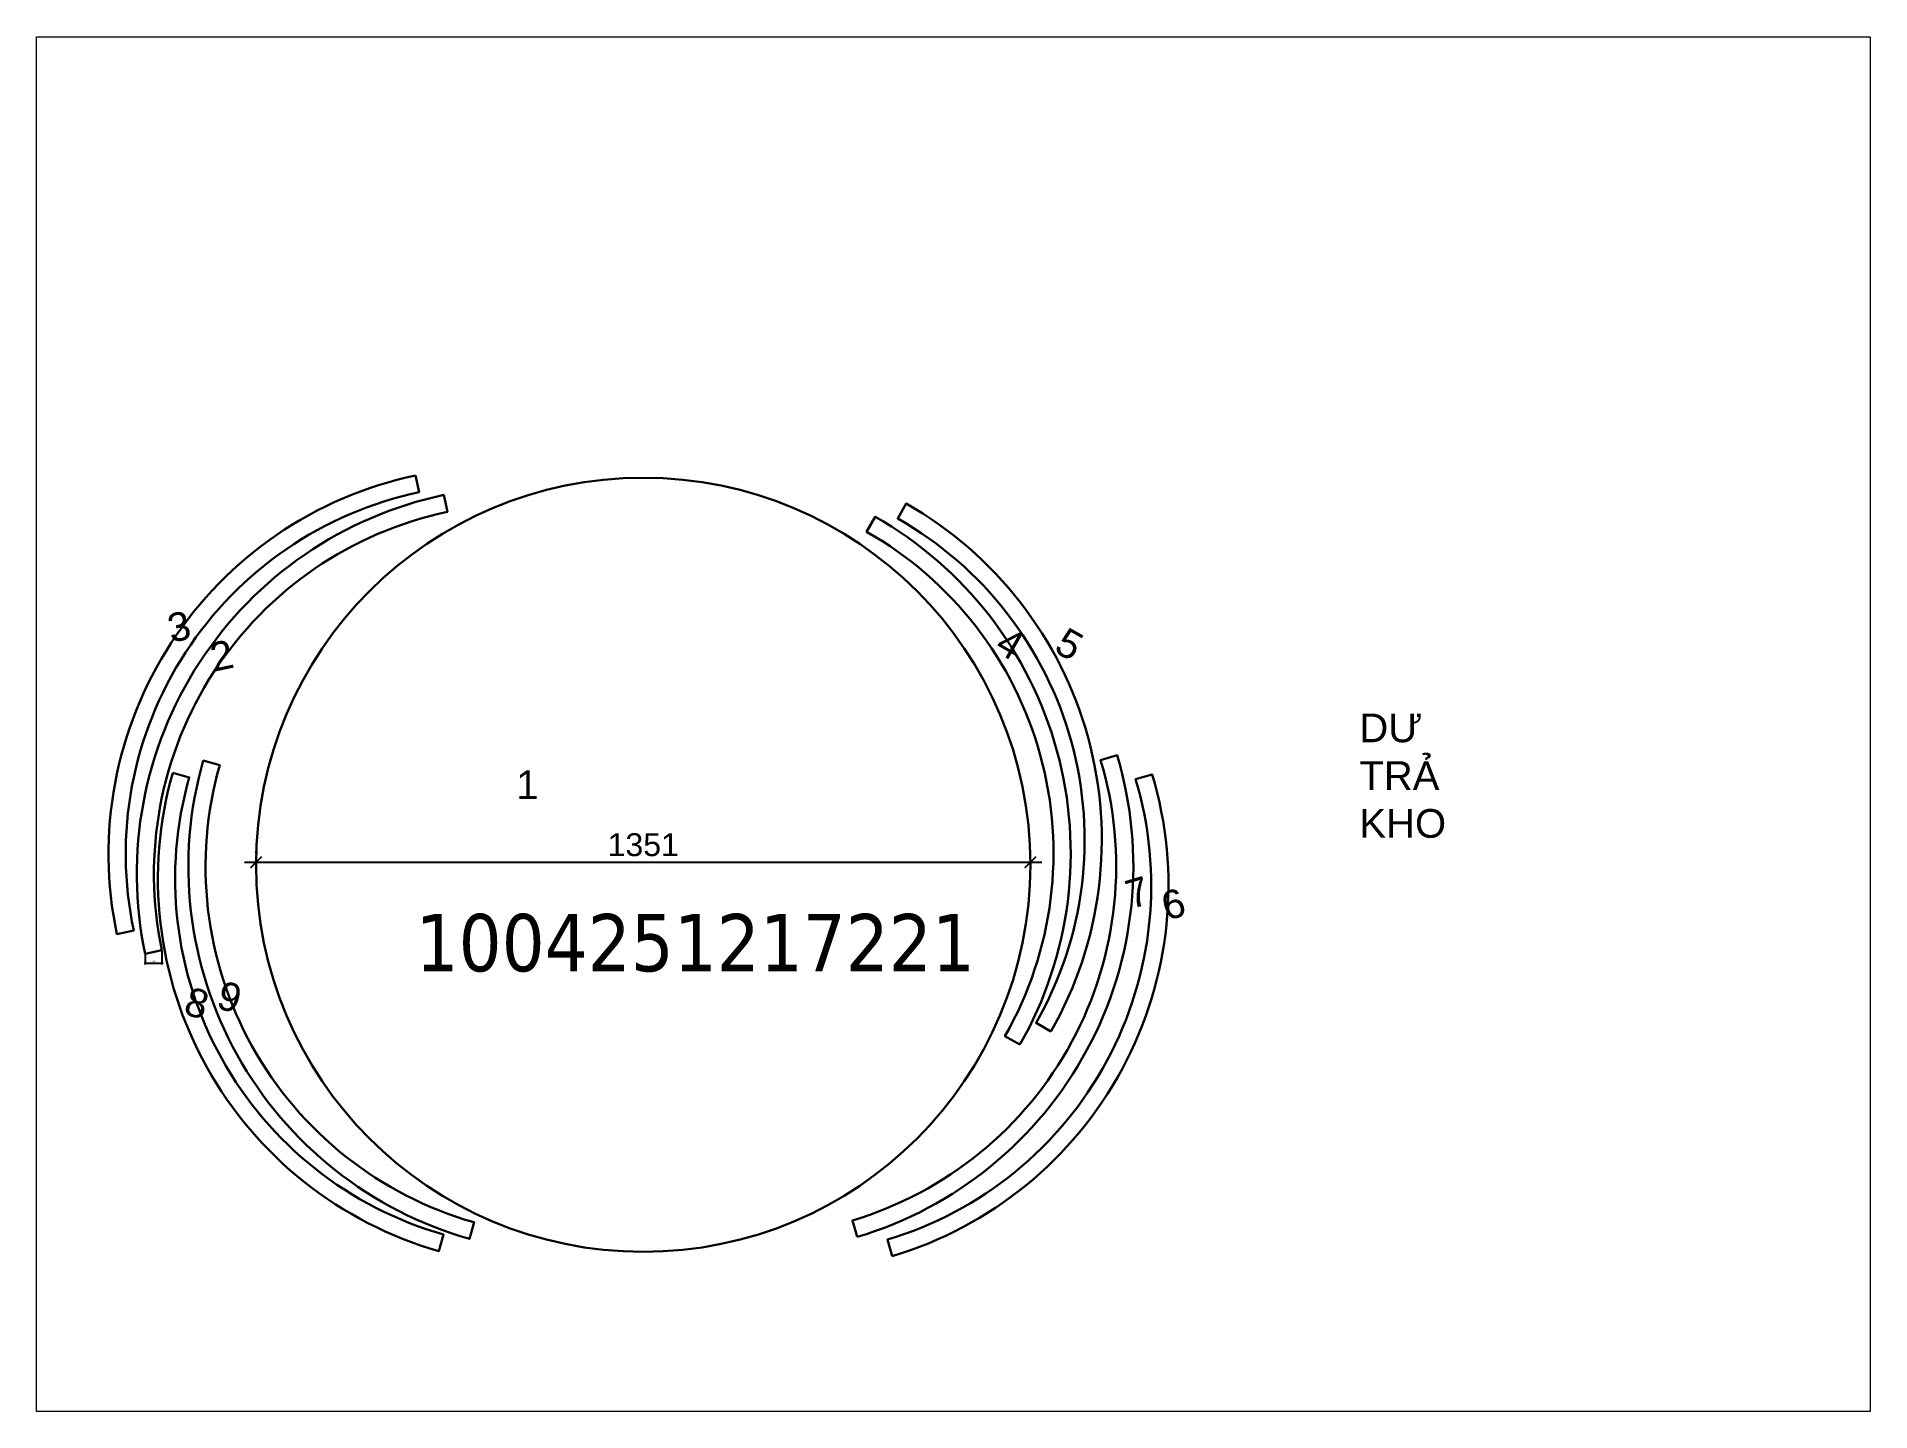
# Model space of a CAD drawing. Header units: millimetres. Extents: x 272 to 3471, y 320 to 2719.
import ezdxf

# ---------------------------------------------------------------- set-up
doc = ezdxf.new("R2010")
doc.units = ezdxf.units.MM
for name, color, linetype, lineweight in [('AA DIM', 253, 'Continuous', 9), ('AA LINE', 3, 'Continuous', 30), ('AA-HACTH', 8, 'Continuous', 5)]:
    doc.layers.add(name, color=color, linetype=linetype, lineweight=lineweight)
doc.styles.add('arial', font='arial.ttf')
doc.styles.add('ArialR', font='arial.ttf')
doc.styles.get("Standard").update_dxf_attribs({"font": 'arial.ttf'})
doc.dimstyles.new('1.2 AA', dxfattribs={"dimscale": 2, "dimtxt": 2, "dimasz": 1, "dimexe": 1, "dimexo": 1, "dimgap": 0.5, "dimtad": 1, "dimdec": 0, "dimtxsty": 'arial', "dimblk": 'ARCHTICK', "dimcen": 1.5, "dimdle": 1, "dimclrd": 256, "dimclre": 256, "dimclrt": 7, "dimadec": 0, "dimazin": 0, "dimtfac": 1, "dimtdec": 0, "dimtix": 1, "dimtmove": 1, "dimatfit": 3, "dimfxl": 1, "dimarcsym": 1})
doc.dimstyles.new('1.20AA', dxfattribs={"dimscale": 20, "dimtxt": 2, "dimasz": 1, "dimexe": 1, "dimexo": 1, "dimgap": 0.5, "dimtad": 1, "dimdec": 0, "dimtxsty": 'ArialR', "dimblk": 'ARCHTICK', "dimcen": 0.8, "dimdle": 1, "dimclrd": 256, "dimclre": 256, "dimclrt": 7, "dimadec": 0, "dimazin": 0, "dimtfac": 1, "dimtdec": 0, "dimtix": 1, "dimtmove": 1, "dimatfit": 3, "dimfxl": 1, "dimarcsym": 1})
picture_1 = doc.add_image_def('image1.jpg', size_in_pixel=(2560, 1920))

# ---------------------------------------------------------------- blocks, each defined once
blk = doc.blocks.new('_ArchTick')
at = {"color": 0, "linetype": 'ByBlock', "const_width": 0.15}
blk.add_lwpolyline([(-0.5, -0.5), (0.5, 0.5)], dxfattribs=at)
blk = doc.blocks.new('*D1')
at = {"layer": 'AA DIM', "lineweight": -2}
for p, q in [((654.7, 1293.4), (654.7, 1297.9)), ((2005.7, 1293.4), (2005.7, 1297.9)), ((634.7, 1277.9), (2025.7, 1277.9))]:
    blk.add_line(p, q, dxfattribs=at)
at = {"layer": 'Defpoints', "color": 0}
for p in [(654.7, 1273.4), (2005.7, 1277.9), (2005.7, 1273.4)]:
    blk.add_point(p, dxfattribs=at)
at = {"layer": 'AA DIM', "lineweight": -2, "xscale": 20, "yscale": 20, "zscale": 20, "rotation": 180}
blk.add_blockref('_ArchTick', (654.7, 1277.9), dxfattribs=at)
at = {"layer": 'AA DIM', "lineweight": -2, "xscale": 20, "yscale": 20, "zscale": 20}
blk.add_blockref('_ArchTick', (2005.7, 1277.9), dxfattribs=at)
at = {"layer": 'AA DIM', "color": 7, "insert": (1330.2, 1308.3), "char_height": 40, "attachment_point": 5, "style": 'ArialR'}
blk.add_mtext('1351', dxfattribs=at)
blk = doc.blocks.new('*D3')
at = {"layer": 'AA DIM', "lineweight": -2}
for p, q in [((490.5, 1122.4), (490.5, 1099.3)), ((492.5, 1101.3), (459.2, 1101.3)), ((461.2, 1116.2), (461.2, 1099.3))]:
    blk.add_line(p, q, dxfattribs=at)
at = {"layer": 'Defpoints', "color": 0}
for p in [(490.5, 1124.4), (461.2, 1118.2), (461.2, 1101.3)]:
    blk.add_point(p, dxfattribs=at)
at = {"layer": 'AA DIM', "lineweight": -2, "xscale": 2, "yscale": 2, "zscale": 2, "rotation": 180}
blk.add_blockref('_ArchTick', (461.2, 1101.3), dxfattribs=at)
at = {"layer": 'AA DIM', "lineweight": -2, "xscale": 2, "yscale": 2, "zscale": 2}
blk.add_blockref('_ArchTick', (490.5, 1101.3), dxfattribs=at)
at = {"layer": 'AA DIM', "color": 7, "insert": (475.9, 1104.3), "char_height": 4, "attachment_point": 5, "style": 'arial'}
blk.add_mtext('29', dxfattribs=at)

msp = doc.modelspace()

# ---------------------------------------------------------------- linework, layer by layer
at = {"layer": 'AA LINE'}
for points in [[(933, 1953, 0.414214), (411.9, 1152.4), (441.2, 1158.6, -0.414214), (939.2, 1923.6)], [(982.4, 1918.9, 0.414214), (461.2, 1118.2), (490.5, 1124.4, -0.414214), (988.6, 1889.5)], [(2041.6, 982.6, 0.414214), (1789.1, 1903.9), (1774.3, 1877.8, -0.414214), (2015.6, 997.4)], [(1987.4, 959.6, 0.414214), (1734.9, 1880.9), (1720, 1854.8, -0.414214), (1961.3, 974.4)], [(562.5, 1455.4, 0.414214), (1026.8, 620.5), (1035, 649.4, -0.414214), (591.3, 1447.2)], [(1703.6, 623.9, 0.414214), (2156.9, 1464.8), (2128.2, 1456.2, -0.414214), (1695, 652.7)], [(509.4, 1434.1, 0.414214), (973.7, 599.2), (981.9, 628.1, -0.414214), (538.2, 1425.9)], [(1764.7, 590.4, 0.414214), (2218.1, 1431.3), (2189.3, 1422.7, -0.414214), (1756.1, 619.2)]]:
    msp.add_lwpolyline(points, format="xyb", close=True, dxfattribs=at)
msp.add_circle((1330.2, 1273.4), 675.5, dxfattribs=at)

# ---------------------------------------------------------------- texts
at = {"layer": 'AA DIM', "color": 1, "char_height": 50, "width": 170.606, "attachment_point": 1}
for s, insert, rotation in [('3', (496.2, 1709.7), 11.9385), ('2', (570.7, 1659.2), 11.9385), ('4', (1965.8, 1690.6), 330.3281), ('5', (2069.3, 1690), 330.3281), ('7', (2166.7, 1243.7), 16.6719), ('6', (2229.2, 1223.2), 16.6719), ('8', (539.6, 1061.4), 344.0802), ('9', (596.8, 1072.1), 344.0802)]:
    msp.add_mtext(s, dxfattribs=dict(at, insert=insert, rotation=rotation))
for s, insert in [('DƯ TRẢ KHO', (2579.6, 1537.4)), ('1', (1108.6, 1438.3))]:
    msp.add_mtext(s, dxfattribs=dict(at, insert=insert))
at = {"layer": 'AA-HACTH', "color": 0, "linetype": 'ByBlock', "lineweight": 30, "insert": (933.1, 1187.6), "char_height": 100, "width": 550.868, "attachment_point": 1}
msp.add_mtext('{\\fTahoma|b0|i0|c0|p34;\\C1;1004251217221}', dxfattribs=at)

# ---------------------------------------------------------------- dimensions: what is measured, and where the dimension line sits
at = {"layer": 'AA DIM'}
for base, p1, p2, dimstyle, picture, middle in [((2005.7, 1277.9), (654.7, 1273.4), (2005.7, 1273.4), '1.20AA', '*D1', (1330.2, 1308.3)), ((461.2, 1101.3), (490.5, 1124.4), (461.2, 1118.2), '1.2 AA', '*D3', (475.9, 1104.3))]:
    dim = msp.add_linear_dim(base=base, p1=p1, p2=p2, dimstyle=dimstyle, override={"dimarcsym": 0}, dxfattribs=at)
    dim.commit()
    dim.dimension.update_dxf_attribs({"geometry": picture, "text_midpoint": middle})

# ---------------------------------------------------------------- pictures from other files: only their frames are drawn
image = msp.add_image(picture_1, insert=(271.9, 319.5), size_in_units=(3199.1, 2399.3), dxfattribs=at)
image.dxf.flags = 7

doc.saveas('drawing.dxf')
